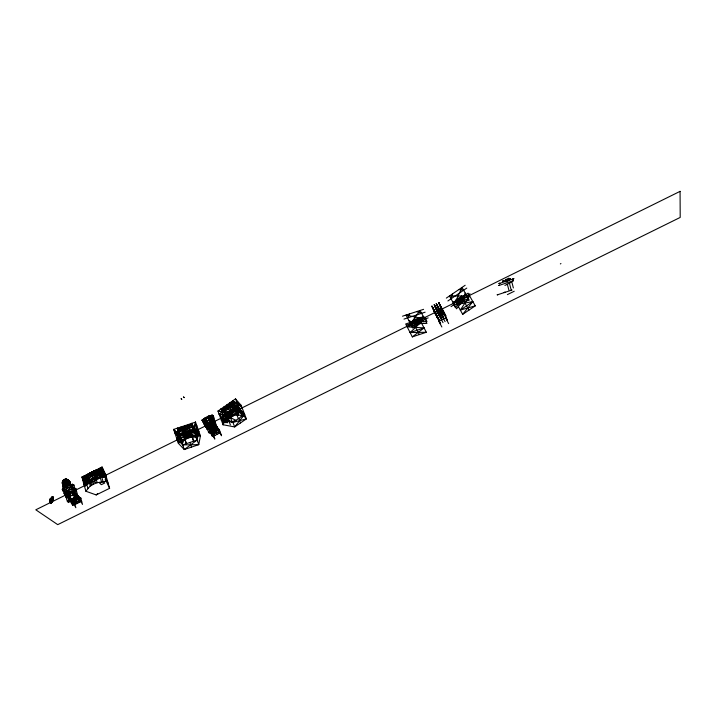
<?xml version="1.0" encoding="UTF-8"?>
<svg xmlns="http://www.w3.org/2000/svg" width="716" height="716" viewBox="0 0 716 716"><rect width="100%" height="100%" fill="white"/><g stroke="black" fill="none" stroke-linecap="round" stroke-linejoin="round"><path stroke-width="1.07" d="M97.251 477.939L96.633 477.876C94.879 478.458 95.443 477.662 97.251 477.939C97.063 473.097 96.544 479.997 93.313 479.192M50.612 502.417L50.156 502.659L49.771 501.844L50.612 500.699L51.185 503.482L50.013 502.113L50.505 499.177L51.006 503.5L50.317 499.24L50.773 500.466L50.505 499.177L50.254 502.587L51.185 503.482L50.89 499.088L52.241 496.922L53.53 497.173L53.351 498.667L52.08 502.346L50.738 502.99L49.583 501.486L50.183 498.775L52.241 496.922M68.226 485.958L72.307 484.293L73.891 485.081C75.377 489.78 73.39 494.658 75.431 499.195L74.169 498.264C75.001 491.364 68.709 493.163 66.024 496.922L67.411 501.603L68.691 502.525L71.135 499.186L77.811 495.893L82.501 504.422L80.792 498.112L73.73 492.841L74.571 492.429C71.519 490.344 67.492 492.563 65.219 494.846L66.221 497.074L62.301 489.234L66.579 485.538L69.971 483.864L71.206 485.018L68.396 485.385L65.272 486.934L64.019 485.215L64.574 483.864L64.18 481.984L62.301 483.193C63.115 488.223 66.445 492.295 67.823 497.181M95.568 478.709L95.622 477.984M62.301 489.234L63.241 490.344L62.301 489.234L63.957 488.419L63.196 487.211L64.798 487.327L62.301 483.193C62.104 477.089 69.694 478.834 69.971 483.864L69.121 485.188L67.671 484.553L65.156 485.734C64.154 487.614 68.28 485.35 68.28 484.24L70.472 483.577L70.607 484.848M50.156 502.659C53.494 503.205 47.703 496.206 51.006 503.5M102.907 477.411L103.023 470.179L82.823 480.159L86.036 484.848L86.189 478.503L88.677 473.697L93.859 477.832L97.116 471.772M69.649 488.464C71.493 485.135 70.186 479.559 65.845 479.102L62.856 480.579L62.435 482.495L63.384 487.542L65.442 486.987M212.733 429.806L211.712 426.978L213.708 430.88L212.07 429.081L210.907 426.101L216.089 429.707L215.435 425.358L219.32 429.69L219.248 433.207L210.289 430.432L209.296 433.064L202.073 420.122L206.656 416.936L212.16 415.137L213.466 416.068L213.977 418.144L215.06 426.888L210.647 429.072L209.672 427.989L210.692 430.817M51.176 503.375L50.227 502.372L50.827 500.565L50.245 500.296C50.505 502.569 49.458 502.48 50.943 501.871M70.392 484.49L70.463 482.915L68.673 480.302L66.364 479.093L64.216 479.425L63.115 480.66L62.686 482.611L63.822 485.108L65.487 486.504L64.172 485.564L64.574 483.864L68.244 483.13L68.852 483.246L68.888 485.949M84.81 475.594L85.419 481.17L84.64 483.676L83.879 484.043M70.616 483.971L68.136 484.768L68.655 485.6L68.19 482.521L64.771 482.799L65.102 479.469L66.839 479.872L67.232 483.184L70.052 482.656L70.132 483.488L69.416 481C65.559 479.657 62.131 482.432 67.626 483.551L67.608 485.251L65.067 486.513L64.324 485.752L63.617 479.818L65.899 479.478M63.921 487.739L62.596 482.781L64.064 479.622L65.344 479.559L66.149 480.624L65.621 481.528L66.516 483.273L64.494 483.98L64.825 486.119L66.033 486.236L66.069 485.278L64.825 482.217L64.082 483.049L64.368 484.338L65.308 483.21L69.031 484.177M69.64 488.473L70.741 495.74M50.684 501.576L50.129 502.48L51.033 502.337C50.299 503.473 50.541 499.267 50.818 500.878M88.077 480.722L89.24 480.946C87.495 481.752 88.533 479.183 90.807 481.492L88.39 480.418L88.202 480.946L90.726 481.555L88.453 480.472L89.133 481.778L87.567 482.083L88.793 482.101M89.402 480.83C88.775 483.935 86.135 480.705 89.115 482.002L87.674 481.949M64.494 483.98L64.789 485.215L66.033 486.236L66.874 484.437L65.595 483.434M67.671 484.553L65.648 485.045L64.538 482.36L65.192 483.676M74.267 495.203L75.475 497.038L73.497 495.418L72.763 493.593L73.014 488.947L72.307 484.293L70.651 485.108L69.971 483.864M75.431 499.195L75.78 494.371L79.512 502.211L71.135 499.186L72.817 505.523L77.811 495.893L74.196 490.353L75.905 488.831L74.276 487.596M50.952 501.952L50.702 502.578L51.543 502.659L51.346 501.039L50.612 500.699M65.603 486.146L62.704 483.864L63.008 481.85M63.384 487.542L67.053 485.636L67.089 483.551C65.46 483.443 62.766 485.09 65.067 486.513M91.585 478.637L90.825 479.639L92.14 479.46L91.585 478.637L90.771 480.168L91.764 480.57M95.523 478.798C96.66 477.366 93.715 475.8 95.067 478.288L96.49 478.601L95.98 477.805L96.633 477.876M74.222 494.684L72.763 493.593L72.978 491.65L71.958 491.516L70.562 484.795L73.202 484.634M96.678 477.644L96.893 475.809M96.964 477.796L97.116 476.489L96.606 476.543M179.752 441.808L180.468 437.422L176.798 438.657L182.678 444.922L184.254 449.541L198.771 444.636L200.408 435.901L195.531 422.118L173.666 429.412L178.374 443.32L184.254 449.541L197.16 440.036L198.771 431.274C190.76 429.922 182.383 432.777 176.798 438.657M64.503 485.645L63.017 485.511L62.963 484.669L64.932 482.879L66.364 482.718M50.129 502.48L51.158 502.838L50.782 502.131L50.129 502.48L50.89 502.99L52.08 502.346L52.787 499.831L52.017 499.195L49.977 499.678L49.583 501.486L50.89 501.764L49.852 500.439L51.803 500.296L52.34 501.29L51.275 502.086L51.543 502.659M197.204 431.802L200.408 435.901L179.94 435.892L194.618 430.96L178.374 443.32L178.365 431.265L180.969 426.978L183.153 434.549L179.546 435.758L177.317 428.195L193.955 430.925L195.522 422.1L193.955 430.925L192.156 431.524M203.55 419.388L205.993 417.831L205.68 417.482L207.434 423.541L206.503 424.123L205.134 417.768M64.261 482.217L64.163 483.81M195.414 431.748L196.605 425.161L174.704 432.491L182.061 442.076L191.861 434.889M225.817 418.887L232.951 422.395L234.669 426.942L244.63 414.358L239.019 407.941L230.292 410.528L223.052 424.749L217.977 411.056L235.519 398.866L241.149 405.346L246.385 418.896L234.669 426.942L223.052 424.749L223.92 420.113M206.396 425.957L205.546 424.409L210.092 425.805L210.379 424.275L208.974 422.717L205.546 424.409L206.664 427.497L210.092 425.805L211.497 427.354L208.079 429.045L206.521 427.398L203.621 418.994L206.199 419.308L204.615 420.086L205.197 421.688M50.961 502.05L50.201 502.104L50.72 500.037L50.684 499.159L50.254 499.356M49.807 501.943L51.803 500.296L52.769 497.029L50.299 498.855L49.816 500.618L50.648 500.582L50.344 500.135M208.848 427.452L208.079 429.045L206.817 426.727L206.664 427.497L208.974 422.717L211.497 427.354L209.233 426.664M63.849 484.83L62.578 481.984L63.599 480.212M64.252 482.503L62.775 484.025M63.769 488.518L65.72 487.05L65.031 486.307L63.196 487.211M91.863 480.499L91.836 478.843L94.1 478.727L93.984 479.541L92.096 479.514L92.48 480.221M238.312 403.878L232.593 400.897L230.301 410.286L223.804 407.001L222.014 412.049L222.452 417.33M49.977 499.678L50.12 501.639L51.633 501.755C50.666 500.842 49.341 502.462 50.621 502.059L50.961 502.757L50.013 502.113L50.505 499.177M67.411 501.603L69.148 498.837L68.611 497.074L67.528 496.77M64.368 484.338L64.252 482.799L65.424 482.199L68.736 481.501L69.908 481.832L69.747 482.324M68.423 480.606L64.959 481.6L65.621 481.528L63.438 482.36L62.471 483.551M69.908 481.832L69.389 482.092C69.049 478.216 64.18 480.078 62.578 481.984L64.243 485.367M95.568 478.395L95.738 477.84L104.84 476.462L108.241 483.604M68.754 498.971L72.817 505.523L74.151 501.397L79.306 497.002L72.647 500.296L80.792 498.112L79.512 502.211L75.905 488.831L73.909 488.715M463.887 297.355L465.23 293.068M207.291 429.161L206.521 427.398L207.291 429.161L207.873 428.365M451.035 298.814L452.601 293.846M209.099 419.657L209.779 417.535M210.934 428.463L210.289 430.432L212.491 436.536L217.011 427.112L214.254 422.351M207.721 428.705L207.246 428.947L205.456 426.172L206.154 424.445L204.624 418.18M50.72 501.155L50.594 500.117L50.827 501.522L50.048 501.853M50.63 502.838C51.812 503.097 50.111 503.617 50.917 502.355M50.702 502.578L50.934 503.044L49.959 501.039M233.828 410L234.902 406.948M66.901 488.106L66.454 485.144L66.033 486.236L65.075 483.613M63.867 484.213L64.172 484.696L63.151 485.206L63.044 486.119L65.577 483.864M423.595 309.33L402.508 316.195M237.748 408.818L246.385 418.896L232.951 422.395L221.351 420.158L224.385 414.618L226.972 412.389L230.292 410.528L233.174 411.986M440.367 308.336L438.46 312.937L441.933 311.227L440.367 308.336L436.894 310.046L441.933 311.227M438.416 313.393L441.879 311.684L442.658 313.125L437.637 311.952L439.194 314.843L440.143 312.543M211.032 428.66L210.289 430.432L214.827 439.078L212.625 432.992L210.289 430.432L217.011 427.112L221.548 435.758L219.32 429.69L211.462 431.721L218.165 428.401L212.625 432.992L212.491 436.536L209.788 431.739M210.683 415.862L208.848 419.102L209.672 421.375L211.256 420.605M69.953 482.951L69.721 482.19L67.17 482.584M455.304 302.062L462.026 287.411L469.257 300.201L457.399 303.584M461.704 296.12L457.748 304.748L455.358 300.443L461.704 296.12L464.12 300.425L455.358 300.443M73.918 493.136L75.905 488.831L74.178 489.681M63.608 483.613L62.731 484.472L62.319 482.11L63.992 479.988L66.463 479.273L68.736 481.501L67.027 481.931M63.447 484.562L63.429 483.166L65.111 481.94L66.892 481.456L68.154 481.805L68.19 482.521M423.12 316.186L421.115 320.222L416.077 321.887M213.377 425.859L209.358 417.688L210.379 415.647L210.835 415.978M407.52 317.94L409.561 313.912M99.56 476.91L100.553 474.977M91.326 479.765L91.836 478.843M68.611 497.074L70.58 495.266M193.016 431.148L194.045 429.43M452.977 303.298L468.067 298.984L465.651 294.688L455.358 307.603L452.977 303.298L468.067 293.166L475.263 305.857L460.316 310.082L469.651 295.968L466.975 297.784M234.123 420.641L232.951 422.395L244.63 414.358L236.056 409.991L234.803 411.575M92.042 483.622L85.875 491.248L96.204 494.935L109.602 488.312L105.538 474.269L102.102 467.038L101.35 467.414L103.927 476.373L104.822 476.444L103.39 477.178L99.658 471.844L95.398 470.376L102.218 475.916M94.226 480.364L95.863 477.93L89.079 481.286L84.56 486.477L85.177 485.636L82.698 476.632L81.946 477.008L85.875 491.248M50.442 500.529L50.38 500.914M73.497 495.418L70.096 495.821L68.074 496.823L66.749 498.748L66.275 497.271M68.235 480.937L68.673 480.302L66.982 479.46L64.789 479.827L67.85 481.519L69.121 485.188M50.657 500.627L50.514 499.222M421.223 317.269L416.408 323.963L414.134 319.605L421.223 317.269L423.514 321.618L414.134 319.605M203.031 421.984C205.036 418.762 208.983 417.303 212.634 417.231L214.084 425.805L215.06 426.888M63.849 487.31L63.106 486.799L64.861 485.439M234.338 409.033L224.26 421.796L222.551 417.195L234.338 409.033L236.083 413.624L240.782 412.523L235.528 398.857M221.351 420.158L223.025 419.003L225.996 422.717L232.915 413.964M463.619 299.941L456.557 308.802L454.66 305.365M462.688 314.342L472.846 301.597L457.184 304.434L462.688 314.342L475.263 305.857M89.16 481.259C90.055 480.758 88.444 481.841 88.184 480.597M208.311 431.999L210.012 430.074L212.106 429.063M91.872 480.32L92.982 479.12L92.579 477.814M63.08 491.176L67.913 487.605L72.611 486.459M99.434 469.132C95.676 472.981 90.395 475.836 84.998 476.274M179.546 435.758L173.657 429.403L179.546 435.758L191.897 423.326L196.748 437.127L185.56 437.333M96.383 478.36L95.98 477.715L95.801 478.798M95.309 477.187L94.897 477.581L95.658 478.44M95.067 478.288L95.738 477.635M96.204 494.935L97.707 493.512M426.333 332.26L410.098 332.564L421.071 322.236L426.333 332.26L412.327 336.896L405.677 323.972L410.644 322.334M62.641 481.608L63.115 480.66L65.845 479.102M50.156 501.612L50.335 502.632L51.096 502.578M228.699 416.989L226.104 419.218L224.385 414.618L230.292 410.528L232.029 415.128L228.699 416.989L226.972 412.389L230.23 414.018M62.811 482.736L62.319 482.11L63.661 480.391L62.856 481.501M63.438 482.36L63.966 481.456L67.116 480.418L67.993 480.812L68.154 481.805M412.327 336.896L424.069 327.946L407.144 326.827L413.114 324.858M424.686 317.242L412.792 326.254L410.528 321.896L424.686 317.242L426.978 321.582L410.528 321.896M422.109 320.992L412.774 328.071L406.035 315.067L423.756 318.871M221.987 409.579L233.667 401.461M223.07 410.125L234.75 402.025M222.533 418.386L219.096 414.081L236.683 401.873L242.303 408.335M238.294 404.746L227.402 412.291L220.895 409.033L223.902 417.115M225.245 416.918L231.161 412.819M227.223 416.103L231.671 413.025M239.019 407.941L235.466 410.393L238.705 412.04M223.401 419.495L235.215 411.324M236.119 410.724L236.71 410.322M227.563 419.737L239.296 411.637M465.176 285.263L446.328 298.107M447.894 300.953L466.787 288.083M456.548 302.591L462.912 298.268M451.035 306.645L454.186 304.506L449.469 295.985L466.832 295.914L470.009 293.757M462.76 298.679L457.336 302.367L452.601 301.66M454.168 305.446L466.859 296.827M457.184 304.434L463.404 300.21L468.962 310.109M460.316 310.082L472.846 301.597M560.351 263.927L560.941 263.542M51.722 501.746L52.733 501.093L53.351 498.667L50.299 498.855M52.017 499.195L51.373 499.616L50.89 499.088M181.524 440.546L188.541 436.805L196.247 435.596M93.519 484.15L90.404 486.057L89.079 481.286L92.176 479.38L93.519 484.15L97.206 482.7L106.21 481.197L109.602 488.312M63.133 482.119L66.149 480.624M64.234 480.302L65.049 479.836M65.201 482.414L66.892 481.456M50.908 501.603L50.809 501.88M51.149 500.645L51.803 500.296M51.695 501.639L52.34 501.29M213.466 416.068L212.16 415.137L207.703 416.479L207.953 418.108L210.28 424.472L213.869 424.105L214.979 425.125L214.505 425.358L216.089 429.707M62.507 481.224L66.463 479.273M63.617 479.818L64.592 479.487L64.449 480.794L67.098 479.747L67.85 481.519M67.197 479.353L68.306 480.015M66.874 484.437L64.413 485.654L65.317 486.495M93.859 471.11L86.94 474.538L87.37 476.086L97.546 471.056L97.108 469.508L90.171 472.936M62.435 482.495L63.5 483.935M66.839 479.872L67.85 479.818M65.639 481.143L67.116 480.418M62.301 483.193L63.044 482.826M66.982 480.875L67.725 480.508M64.109 482.691L65.774 481.868M64.082 483.049L65.997 482.172M62.704 483.864L63.232 483.595M64.154 483.264L65.711 482.495L66.516 483.273M68.485 481L69.022 480.74M64.324 483.202L65.165 482.781M64.127 483.568L65.899 482.691M62.927 484.822L63.59 484.49M68.181 480.078L68.879 481.877L69.398 481.617M62.874 485.153L63.715 484.732L65.487 486.504M64.368 484.642L66.328 483.667M63.017 485.511L63.822 485.108M69.721 482.19L68.915 482.584L69.407 482.808M62.945 485.743L64.019 485.215L65.29 486.03M64.78 484.258L67.349 483.989L68.673 484.929M68.244 483.13L69.318 482.593M63.456 485.752L66.713 484.052M67.716 484.07L69.801 483.488M63.106 486.799L65.254 486.155M64.825 486.119L67.608 485.251M63.259 487.14L67.34 485.126M68.476 484.562L70.472 483.577M82.134 477.688L102.299 467.718M86.197 476.05L86.869 475.719L88.614 482.011M97.94 470.242L99.614 469.419M87.066 476.74L100.464 470.117M206.065 427.434L202.073 420.122L203.621 418.994L206.199 419.308M438.98 319.596L431.918 306.099L437.565 318.137L438.98 319.596L431.918 306.099L437.557 316.946M82.635 479.532L85.508 478.118M104.124 474.037L103.364 474.413L101.538 473.204L99.954 470.967L102.827 469.553M72.307 484.293L73.891 485.081L71.913 486.057L72.271 487.408M100.5 472.336L88.802 478.118L89.679 481.25M204.454 421.276L206.029 420.498M210.423 418.323L208.651 418.896M83.378 482.217L85.419 481.17L83.987 475.997M103.596 472.22L101.538 473.204L100.061 468.049M72.459 488.106L74.24 487.229M212.187 419.03L213.977 418.144M103.023 473.303L90.529 479.478L85.32 475.361L87.647 483.756M205.268 423.559L206.852 422.78M83.808 483.774L84.748 483.309M103.095 474.234L104.044 473.768M83.978 484.41L84.739 484.043M103.471 474.78L104.232 474.404M207.434 423.541L210.549 422.118L212.858 425.904L214.084 425.805L210.379 415.647M98.423 477.787L105.538 474.269L87.871 475.227M84.291 485.546L85.052 485.171M103.793 475.907L104.554 475.531M84.416 486.012L85.177 485.636M103.927 476.373L104.688 475.997M205.456 426.172L209.528 424.257M210.504 423.675L212.088 422.887M214.872 423.084L213.529 422.18L211.095 422.001M437.682 311.496L441.154 309.777M89.742 483.667L91.442 482.826M93.984 481.573L96.535 480.311M211.489 424.758L212.267 424.373M505.38 279.866L508.87 278.148M213.314 424.042L213.869 424.105M212.133 426.53L213.708 425.752M439.194 314.843L442.658 313.125M505.917 281.871L509.389 280.153M103.077 481.608L99.685 483.282L101.403 484.66L104.787 482.987L103.077 481.608L102.164 478.44M65.899 488.607L68.906 499.804L74.169 498.264M504.914 285.451L511.842 282.032L513.363 287.948M80.792 498.112L71.976 502.346L74.992 504.547L81.642 501.263L78.662 499.043M219.32 429.69L211.39 433.484L213.726 436.026L220.43 432.715L218.129 430.155M73.488 503.446L80.156 500.153M212.562 434.755L219.284 431.435M507.384 294.625L514.222 291.251M90.995 472.524L92.015 472.023L92.561 473.956M65.433 487.336L63.858 488.106L66.024 496.922M65.72 487.05L65.272 486.934L68.396 485.385L66.579 485.538M67.823 485.654L65.809 486.647L66.212 486.952M181.3 440.259L195.889 435.346M180.468 437.422L182.678 444.922L197.16 440.036L195.119 432.5L200.408 435.901M176.628 432.607L192.926 427.148L194 430.182L192.962 426.378L188.254 424.543L189.838 430.253M178.991 433.887L193.445 429.045M184.137 436.026L191.503 433.556M194.394 432.75L198.771 431.274M180.638 437.995L181.479 438.12M185.274 436.438L190.501 434.684M180.727 438.219L195.423 433.278M177.595 429.153L192.156 424.284M177.881 430.101L192.416 425.241M406.974 324.876L412.282 323.131M424.642 319.067L428.168 317.904M411.664 324.071L425.832 319.408M421.071 322.236L414.116 324.527L419.343 334.578M410.098 332.564L424.069 327.946M499.142 285.389L513.103 280.824M403.994 319.094L425.116 312.176M415.271 321.779L422.368 319.443M497.701 294.732L511.51 290.195M503.062 281.137L510.069 278.846M499.374 283.473L513.363 278.9M71.833 485.752L73.891 485.081M222.551 417.195L236.083 413.624L232.029 415.128L224.385 414.618L235.931 420.346M227.178 417.374L237.81 414.573L236.683 401.873M66.185 486.066L66.149 485.314L66.839 485.117M74.607 489.726L73.014 488.947C69.586 489.359 65.908 490.344 63.939 493.431L66.176 496.573L65.219 494.846M52.304 498.918L53.351 498.667M220.895 409.033L241.149 405.346L239.735 404.612M212.822 425.707L213.001 426.342M96.499 477.259L97.34 477.169M52.429 498.622L51.096 498.649M212.858 425.904L210.907 426.101L214.084 425.805M52.93 497.226L51.776 497.056L53.53 497.173M64.825 482.217L65.711 482.495M412.568 323.668L410.519 323.713L420.095 310.467L424.14 318.11M415.647 323.614L426.933 323.399L425.564 320.795M182.678 444.922L198.771 444.636L197.16 440.036M64.834 481.931L65.424 482.199M73.802 495.669L77.811 495.893L74.383 494.371M65.809 480.123L63.992 479.988L64.485 480.248M212.5 422.073L213.529 422.18M65.344 479.559L67.098 479.747M214.836 426.861L217.011 427.112L214.594 426.19M89.24 480.946L88.265 480.508M458.884 289.559L463.628 290.24M95.935 478.234L96.383 478.306L95.98 477.805M89.079 481.286L91.102 481.635M94.154 482.163L97.206 482.7L95.801 477.894L96.732 478.628M219.096 414.081L224.368 415.119M241.838 411.172L236.056 409.991L237.81 414.573M416.587 311.621L421.608 313.322M409.015 320.822L413.338 322.298M204.857 419.916L203.621 418.994L206.02 419.827M87.066 481.644L88.766 482.244M64.619 479.568L64.709 480.928M82.823 480.159L88.005 482.065L86.189 478.503M81.946 477.008L102.111 467.056L106.21 481.197L105.082 479.595M99.658 471.844L101.69 472.623M64.243 485.529L64.771 485.734L63.044 486.119M179.412 434.335L181.3 435.077M68.879 481.877L69.389 482.092M226.695 418.618L228.144 419.334M241.766 416.327L236.414 413.624L238.16 418.189M226.73 404.97L235.34 409.364L238.24 407.359L229.657 402.938L233.738 403.913L237.247 408.201M65.612 485.502L66.033 486.236M67.188 486.325L66.767 486.11L67.223 486.45M65.523 484.043L65.04 483.712M64.521 482.665L64.932 482.879L64.243 480.678M444.43 313.554L438.765 302.716L440.922 308.399L442.246 309.133M438.317 312.078L434.147 304.497L436.509 310.574L437.78 311.344M432.07 306.394L434.129 311.755L435.373 312.525M71.376 489.234L71.833 489.529M203.621 418.994L204.087 419.316M214.54 420.552L213.234 419.63C209.743 419.173 205.34 420.543 204.087 424.149L204.74 425.402M72.549 498.408L73.068 500.368L70.24 498.3L69.694 496.537M68.906 499.804L71.045 501.361L70.275 498.434M67.402 490.424L69.139 496.358M74.768 489.842L76.54 491.176M71.296 485.35L70.839 485.018M92.901 472.739L98.889 477.554M50.227 502.059L50.254 502.587M67.626 483.551L68.503 485.009M174.704 432.491L179.116 437.225M225.012 418.923L227.187 421.285M204.615 420.086L205.904 421.5M213.395 426.87L214.657 428.284L216.876 434.37M209.251 420.91L209.672 421.375M210.271 419.343L209 417.92L209.582 419.522L208.544 417.723M195.119 432.5L197.965 435.677M94.727 476.874L95.801 478.073M210.388 415.656L210.951 416.291M50.523 502.256L50.791 502.713M208.678 431.381L209.296 433.064M206.396 427.801L207.246 428.947M88.936 482.315L88.73 481.796L87.916 482.154M68.217 500.779L68.691 502.525M445.871 316.195L438.765 302.716L445.37 314.87L445.871 316.195L443.571 312.624L447.482 320.482L440.922 308.399M439.311 308.927L436.205 303.486L438.541 309.572M459.305 299.002L461.704 303.298M458.526 298.286L460.934 302.591M49.852 500.439L50.236 501.137M448.663 323.614L445.576 317.922L438.792 321.278L441.861 326.979M439.454 309.607L436.366 303.906L439.185 309.947M442.953 316.06L441.521 313.42L442.023 314.745M436.876 305.24L439.185 309.5L438.103 306.663M441.244 313.295L443.455 317.385L441.611 313.277M440.617 313.402L445.092 321.663M440.886 317.09L434.317 304.926L439.955 316.964L437.243 309.947M434.827 306.26L441.396 318.405L439.535 314.297M436.509 310.574L443.034 322.674M434.129 311.755L440.644 323.865L435.892 313.85M68.074 496.823L69.148 498.837L70.266 498.291L67.913 487.605M417.679 318.432L419.961 322.791M417.616 319.56L419.898 323.918M202.073 420.122L202.735 421.375M72.468 491.901L72.916 492.787M215.435 425.358L219.248 433.207L214.523 420.31M103.023 470.179L106.433 477.375M440.591 312.946L441.996 315.953L441.011 313.375M210.549 422.118L208.284 416.211M438.765 302.716L444.385 314.772L442.049 308.605M64.87 481.394L65.111 481.94M67.635 479.926L67.993 480.812M64.288 493.038L64.879 494.532M432.795 307.558L435.274 313.877M436.16 313.903L436.787 315.514M435.167 312.006L437.565 318.137M434.737 311.711L433.923 309.607M210.647 426.879L211.309 428.598L210.191 429.153L209.546 427.425M71.958 491.516L72.763 493.593M436.035 307.683L437.136 310.52M434.997 305.848L437.655 312.713M209.251 428.096L211.676 431.891L210.647 429.072M439.033 313.357L439.964 315.765M438.219 311.818L439.185 314.315M437.055 304.828L438.971 309.822M238.822 408.165L236.889 403.135L225.245 411.208L225.996 413.221M240.37 412.183L242.124 416.748M233.085 401.864L235.779 408.925M236.549 410.948L238.303 415.522M232.593 400.897L235.671 408.97M238.777 418.386L240.513 422.932M441.593 308.319L440.796 306.215M439.66 304.166L442.067 310.52M443.043 310.502L443.651 312.122M230.552 417.679L232.27 422.252M228.431 413.123L230.167 417.714M227.339 412.577L229.066 417.177M228.646 420.274L230.355 424.848M222.569 409.176L224.833 415.235M225.961 418.26L227.679 422.852M224.967 419.97L225.996 422.717M206.861 426.647L207.622 428.705M213.529 424.275L215.122 428.633M212.643 429.278L214.854 435.373M210.379 424.275L211.497 427.354M208.974 422.717L210.092 425.805M206.861 421.276L207.971 424.346M207.524 427.506L208.079 429.045M196.148 436.295L197.768 440.904M191.432 424.525L193.938 431.659M194.976 434.621L196.274 438.326M192.174 436.599L193.785 441.217M188.899 438.067L186.921 432.151L187.726 434.988M189.928 442.479L191.521 447.088M184.88 439.051L186.473 443.687M178.329 428.911L180.781 436.08M182.115 439.982L183.072 442.774M177.317 428.195L182.061 442.076M178.436 431.999L179.483 435.051L178.365 431.265L179.913 436.16M181.578 441.19L183.162 445.835M64.064 479.622L64.449 480.794M206.154 424.445L206.629 425.913M194.466 431.274L192.962 426.378L196.676 431.122L196.605 425.161M69.917 499.303L69.085 496.322M184.442 437.539L186.223 443.723M102.469 472.551L103.668 476.722M99.238 468.452L99.954 470.967M98.754 468.712L101.153 477.08M98.942 469.75L101.037 477.062M100.115 476.954L101.475 481.707M184.612 425.76L186.232 431.462M94.163 470.958L94.709 472.891M95.98 477.715L95.908 478.888M89.876 473.088L90.413 475.021M70.096 495.821L70.938 498.801M191.754 435.086L193.463 441.28M86.573 483.649L87.889 488.419M191.897 423.326L193.955 430.925M74.213 492.34L77.167 503.375M73.471 498.041L75.162 504.359M507.331 284.252L508.906 290.15M69.264 498.479L69.774 500.439M509.416 283.232L510.964 289.13M64.136 481.761L64.27 482.36M212.16 415.137L212.634 417.231M208.983 416.023L209.358 417.688M64.628 486.066L64.798 487.327M50.72 500.037L50.8 500.726M50.666 502.444L50.738 502.99M63.205 484.079L63.321 485.09M222.604 419.29L223.052 424.749M50.406 500.198L50.442 500.717M50.773 500.099L50.791 500.609M196.685 431.981L196.748 437.127M215.525 424.713L215.024 424.096L215.525 424.713M498.98 283.527L499.786 283.267L498.98 283.527M498.757 285.451L499.553 285.192L498.757 285.451M184.164 397.613L183.591 396.986L184.164 397.613M497.244 294.804L498.184 294.5L497.244 294.804M502.498 281.218C503.303 282.489 504.136 279.553 502.498 281.218M181.739 399.322L181.175 398.696L181.739 399.322M506.212 281.164L506.973 280.923L506.266 281.093M503.992 292.575L505.057 292.226L503.992 292.575M509.64 278.909L510.526 278.622L509.64 278.909M512.933 278.963L513.811 278.676L512.933 278.963M512.754 280.878L513.453 280.591L512.754 280.878M510.929 290.284C511.743 291.582 512.674 288.53 510.929 290.284M190.689 431.238L184.934 438.353L183.332 433.699L190.689 431.238L192.309 435.874L183.332 433.699L184.057 436.214L191.467 433.735L190.689 431.238M680.066 191.36L35.8 509.801L57.727 524.64L680.2 217.431L680.066 191.36M226.39 412.738L217.977 411.056L226.399 412.738M91.218 480.454L85.052 478.172L91.218 480.454M74.151 501.397L71.135 499.186L75.833 507.707L74.151 501.397"/></g></svg>
